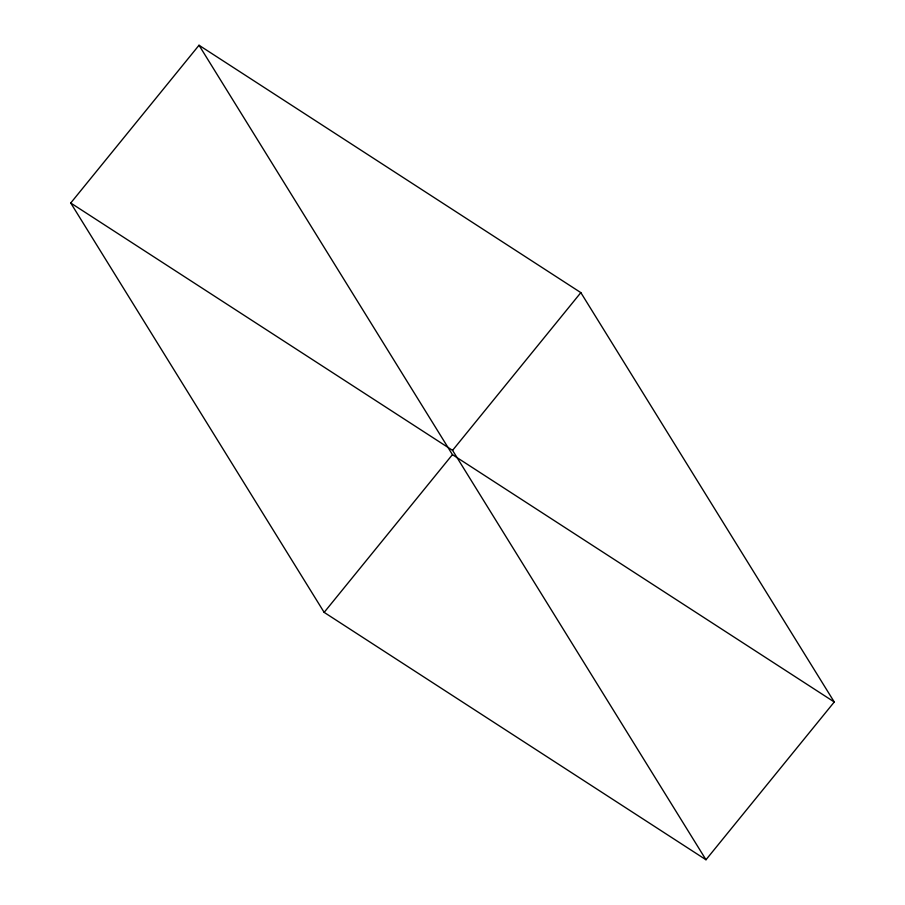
<?xml version="1.0" encoding="UTF-8"?>
<svg xmlns="http://www.w3.org/2000/svg" width="905" height="905" viewBox="0 0 905 905"><rect width="100%" height="100%" fill="white"/><g stroke="black" fill="none" stroke-linecap="round" stroke-linejoin="round"><path stroke-width="1.36" d="M70.737 203.003L199.021 45.25L580.84 292.62L834.263 701.997L705.979 859.75L324.16 612.38L70.737 203.003L452.568 450.362L705.979 859.75M452.568 450.362L580.84 292.62M324.16 612.38L452.432 454.638L199.021 45.25M452.432 454.638L834.263 701.997"/></g></svg>
